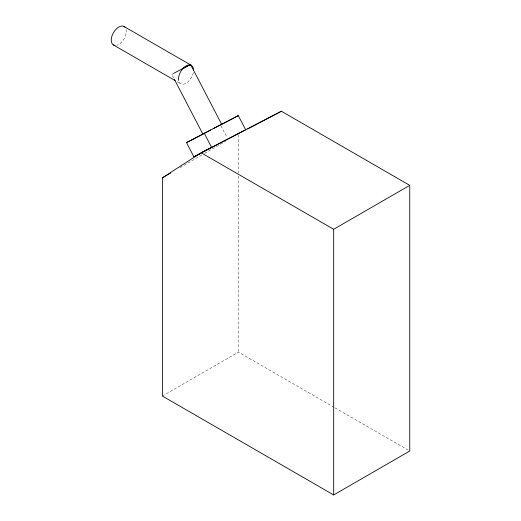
<?xml version="1.0" encoding="UTF-8"?>
<svg xmlns="http://www.w3.org/2000/svg" width="521" height="521" viewBox="0 0 521 521"><rect width="100%" height="100%" fill="white"/><g stroke="black" fill="none" stroke-linecap="round" stroke-linejoin="round"><path stroke-width="0.39" stroke-dasharray="2.6 1.95" d="M179.979 167.651L201.816 155.043M204.636 153.415L225.769 141.217M162.37 396.051L238.455 352.118L334.326 407.474M173.636 77.948L171.767 74.353L172.308 74.06M172.601 73.936L171.767 74.353M177.231 81.79L180.735 83.816M335.029 407.878L409.76 451.023M220.904 125.704L227.195 137.791M238.455 134.705L238.455 172.835M238.455 176.078L238.455 352.118M193.33 72.653A10.641 6.148 -60 0 1 186.056 83.288A10.641 6.148 -60 0 1 178.788 81.048M126.043 29.3A10.641 6.148 -60 0 1 116.821 45.268"/><path stroke-width="0.78" d="M162.37 177.824L201.139 152.77L281.386 111.247L409.76 185.359L409.76 451.023L333.674 494.95L162.37 396.051L162.37 177.824L170.823 172.939M186.498 142.604L238.286 115.623L245.691 129.846L193.903 156.821L186.498 142.604L194.509 138.514M238.286 115.623L221.887 124.285M204.252 133.233L211.656 147.45L201.139 152.77L333.674 229.286L409.76 185.359M190.028 64.858L190.569 64.565L221.666 124.285M174.385 79.387L202.858 134.073L210.653 129.97M247.755 128.987L281.386 111.247M173.454 73.448L190.569 64.565M183.366 68.355L187.215 66.343M213.115 128.694L221.568 124.33M202.871 134.19L195.141 138.189M198.748 154.366L200.012 153.715M196.938 155.291L193.903 156.821M124.089 26.532L191.383 65.379M113.448 44.969L175.128 80.579M333.674 229.286L333.674 494.95M178.644 80.39A10.641 6.148 -60 0 1 185.404 66.317A10.641 6.148 -60 0 1 193.584 70.25M115.004 45.451A10.641 6.148 -60 0 1 113.22 33.084A10.641 6.148 -60 0 1 124.936 27.203"/></g></svg>
